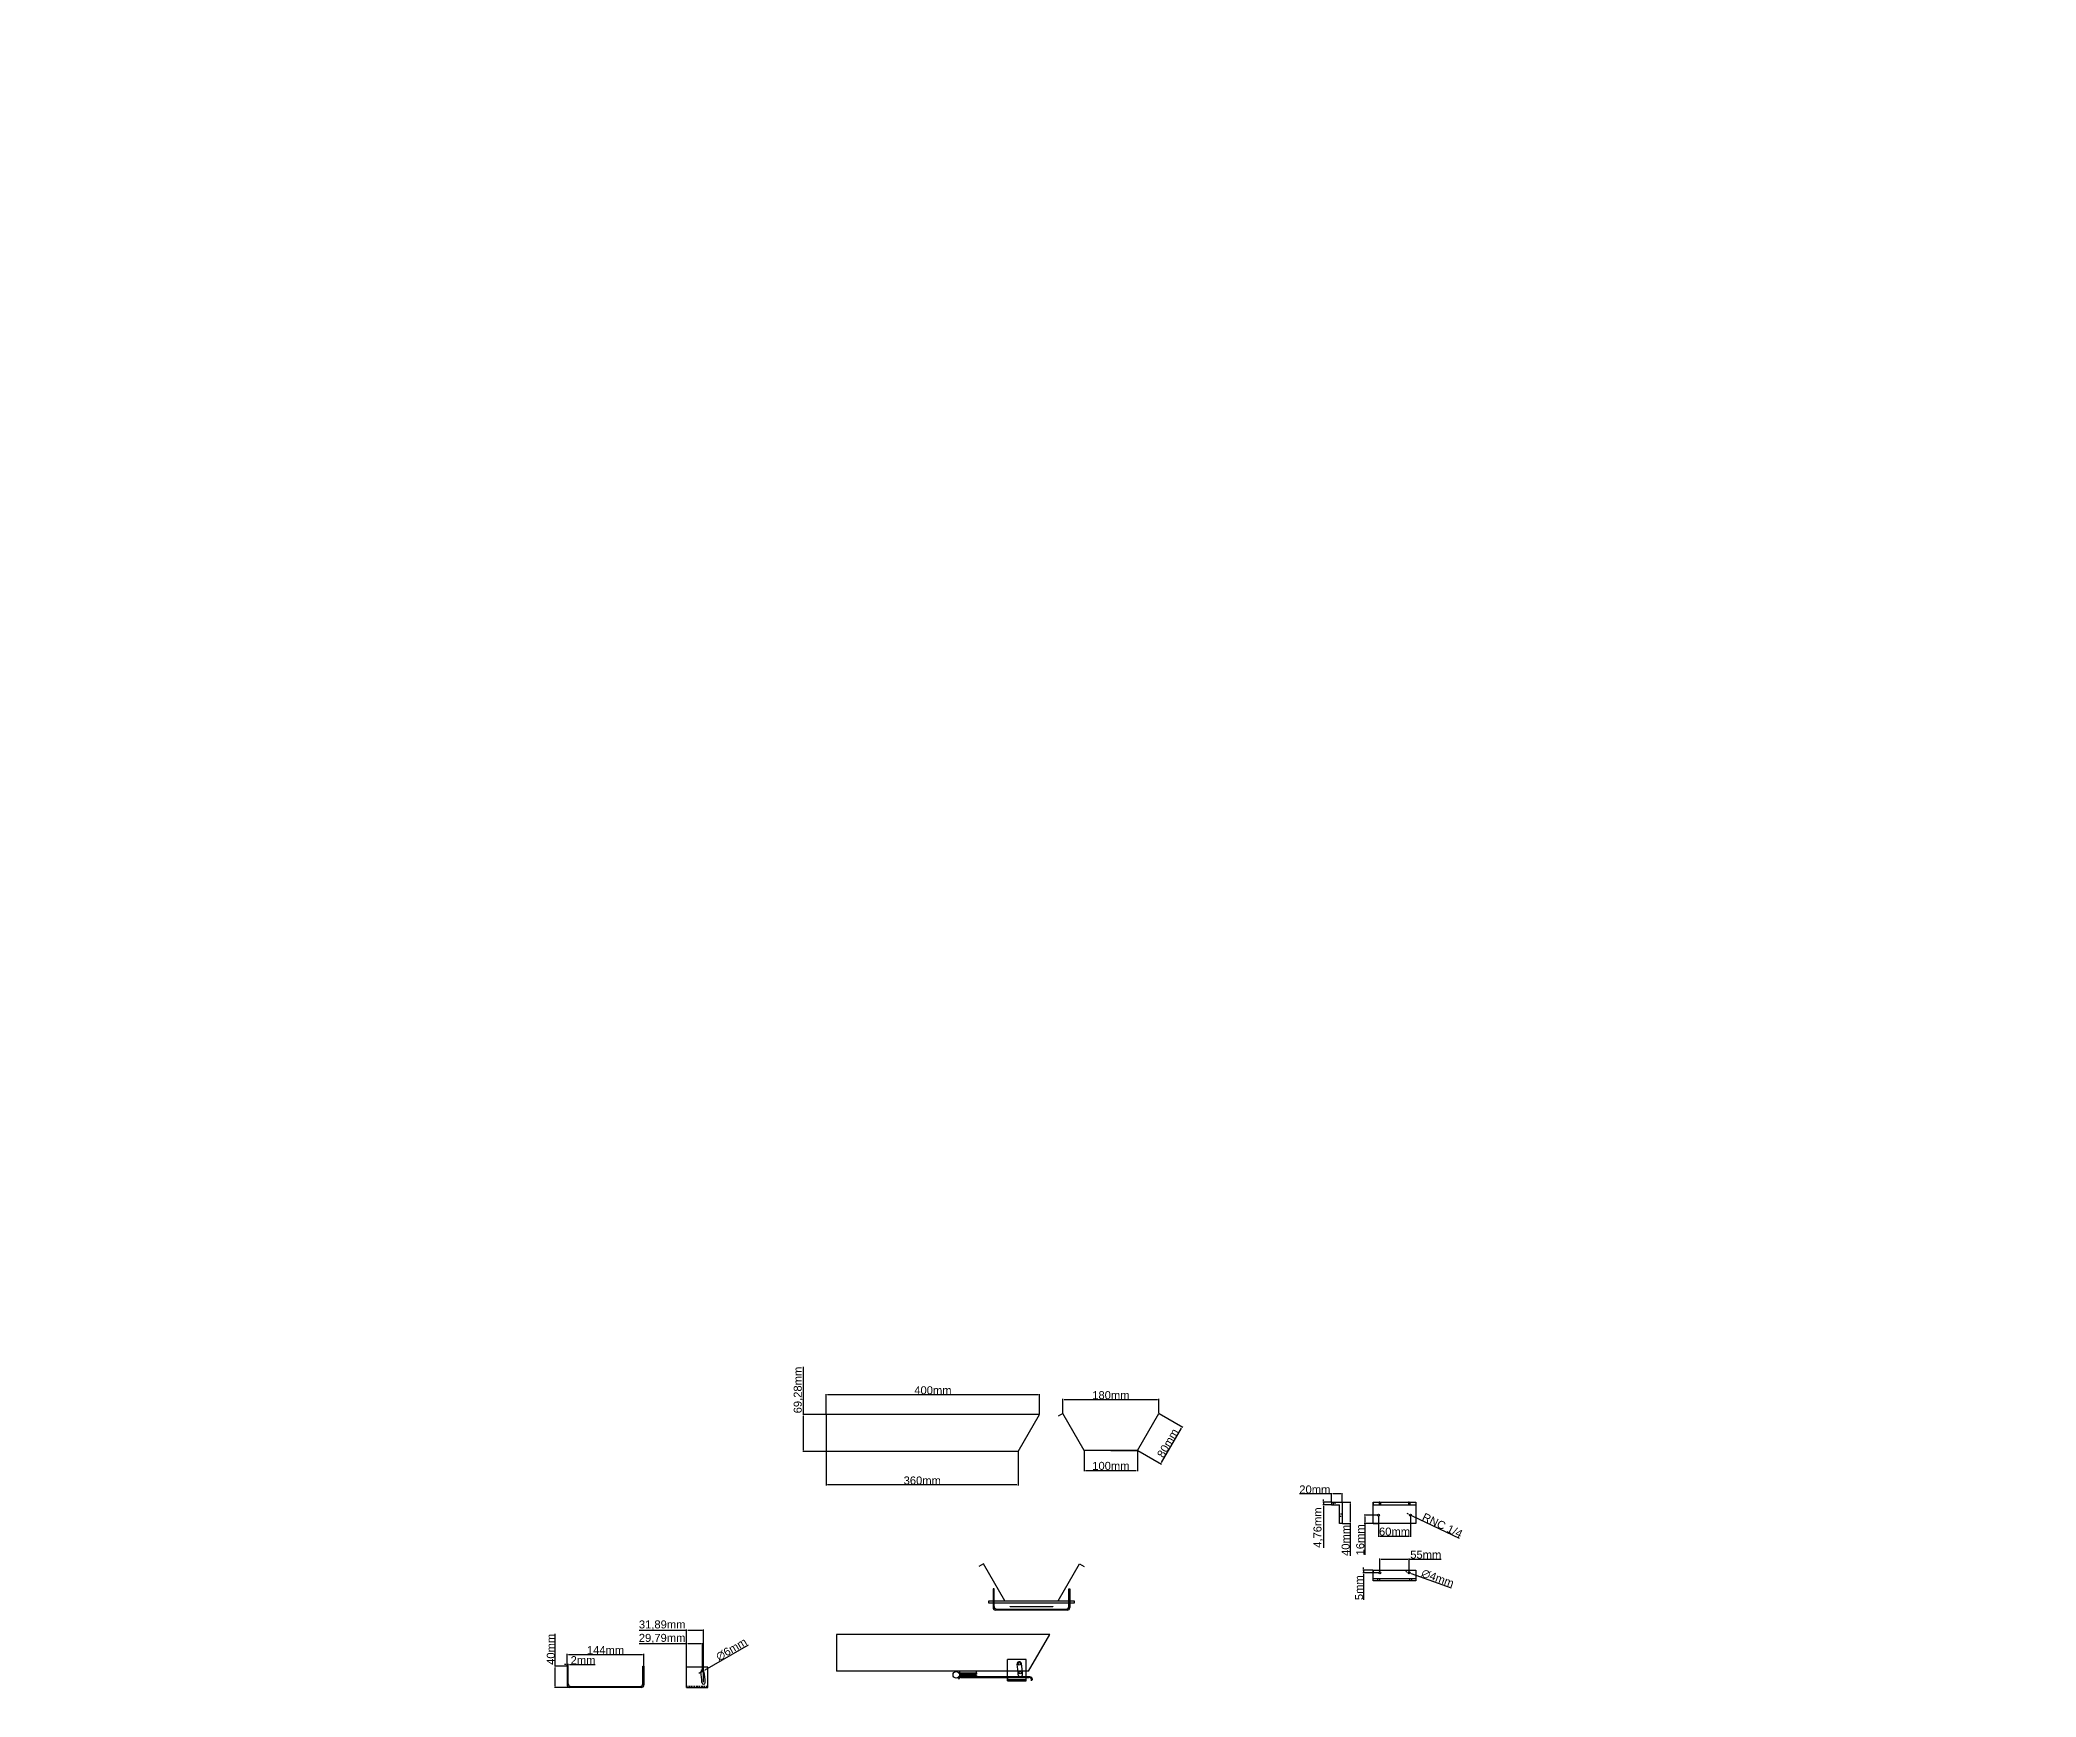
# Model space of a CAD drawing. Header units: centimetres. Extents: x -10816 to 16897, y 31630 to 109107.
# Drawn here: x 9413 to 13155, y 58139 to 61245 of the extents above; entities that cross this region are included whole.
import ezdxf

# ---------------------------------------------------------------- set-up
doc = ezdxf.new("R2010")
doc.units = ezdxf.units.CM
doc.header["$LTSCALE"] = 0.5
doc.linetypes.add('DASHED2', pattern=[9.525, 6.35, -3.175])
doc.styles.get("Standard").update_dxf_attribs({"font": 'arial.ttf'})
doc.dimstyles.new('ISO-25', dxfattribs={"dimtxt": 15, "dimasz": 2.5, "dimexe": 1.25, "dimexo": 0.625, "dimtad": 1, "dimtxsty": 'Standard', "dimcen": 2.5, "dimclrd": 1, "dimclre": 1, "dimadec": 0, "dimazin": 0, "dimtfac": 1, "dimtmove": 0, "dimatfit": 3, "dimfxl": 1, "dimarcsym": 0})

# ---------------------------------------------------------------- blocks, each defined once
blk = doc.blocks.new('*D342')
at = {"color": 1, "lineweight": -2, "transparency": 16777216}
for p, q in [((11371.1, 58600.8), (11371.1, 58562.6)), ((11471.1, 58600.8), (11471.1, 58562.6)), ((11373.6, 58563.9), (11468.6, 58563.9))]:
    blk.add_line(p, q, dxfattribs=at)
at = {"color": 1, "transparency": 16777216}
for points in [[(11373.6, 58564.3), (11373.6, 58563.5), (11371.1, 58563.9)], [(11468.6, 58564.3), (11468.6, 58563.5), (11471.1, 58563.9)]]:
    blk.add_solid(points, dxfattribs=at)
at = {"layer": 'Defpoints', "color": 0, "transparency": 16777216}
for p in [(11371.1, 58601.4), (11471.1, 58601.4), (11471.1, 58563.9)]:
    blk.add_point(p, dxfattribs=at)
at = {"color": 0, "transparency": 16777216, "insert": (11421.1, 58572.2), "char_height": 15, "attachment_point": 5}
blk.add_mtext('100mm', dxfattribs=at)
blk = doc.blocks.new('*D343')
at = {"color": 1, "lineweight": -2, "transparency": 16777216}
for p, q in [((11331.1, 58671.3), (11331.1, 58697.7)), ((11333.6, 58696.4), (11508.6, 58696.4)), ((11511.1, 58671.3), (11511.1, 58697.7))]:
    blk.add_line(p, q, dxfattribs=at)
at = {"color": 1, "transparency": 16777216}
for points in [[(11333.6, 58696.9), (11333.6, 58696), (11331.1, 58696.4)], [(11508.6, 58696.9), (11508.6, 58696), (11511.1, 58696.4)]]:
    blk.add_solid(points, dxfattribs=at)
at = {"layer": 'Defpoints', "color": 0, "transparency": 16777216}
for p in [(11511.1, 58696.4), (11331.1, 58670.7), (11511.1, 58670.7)]:
    blk.add_point(p, dxfattribs=at)
at = {"color": 0, "transparency": 16777216, "insert": (11421.1, 58704.7), "char_height": 15, "attachment_point": 5}
blk.add_mtext('180mm', dxfattribs=at)
blk = doc.blocks.new('*D344')
at = {"color": 1, "lineweight": -2, "transparency": 16777216}
for p, q in [((10887.5, 58598.8), (10887.5, 58535.2)), ((11247.5, 58598.8), (11247.5, 58535.2)), ((11245, 58536.5), (10890, 58536.5))]:
    blk.add_line(p, q, dxfattribs=at)
at = {"color": 1, "transparency": 16777216}
for points in [[(10890, 58536.9), (10890, 58536), (10887.5, 58536.5)], [(11245, 58536.9), (11245, 58536), (11247.5, 58536.5)]]:
    blk.add_solid(points, dxfattribs=at)
at = {"layer": 'Defpoints', "color": 0, "transparency": 16777216}
for p in [(10887.5, 58599.4), (11247.5, 58599.4), (10887.5, 58536.5)]:
    blk.add_point(p, dxfattribs=at)
at = {"color": 0, "transparency": 16777216, "insert": (11067.5, 58544.8), "char_height": 15, "attachment_point": 5}
blk.add_mtext('360mm', dxfattribs=at)
blk = doc.blocks.new('*D345')
at = {"color": 1, "lineweight": -2, "transparency": 16777216}
for p, q in [((10887.5, 58669.3), (10887.5, 58706.9)), ((11285, 58705.6), (10890, 58705.6)), ((11287.5, 58669.3), (11287.5, 58706.9))]:
    blk.add_line(p, q, dxfattribs=at)
at = {"color": 1, "transparency": 16777216}
for points in [[(10890, 58706), (10890, 58705.2), (10887.5, 58705.6)], [(11285, 58706), (11285, 58705.2), (11287.5, 58705.6)]]:
    blk.add_solid(points, dxfattribs=at)
at = {"layer": 'Defpoints', "color": 0, "transparency": 16777216}
for p in [(10887.5, 58705.6), (10887.5, 58668.7), (11287.5, 58668.7)]:
    blk.add_point(p, dxfattribs=at)
at = {"color": 0, "transparency": 16777216, "insert": (11087.5, 58713.9), "char_height": 15, "attachment_point": 5}
blk.add_mtext('400mm', dxfattribs=at)
blk = doc.blocks.new('*D346')
at = {"color": 1, "lineweight": -2, "transparency": 16777216}
for p, q in [((11511.7, 58670.4), (11556.1, 58644.7)), ((11516.2, 58578.3), (11553.7, 58643.2)), ((11471.7, 58601.1), (11516.1, 58575.5))]:
    blk.add_line(p, q, dxfattribs=at)
at = {"color": 1, "transparency": 16777216}
for points in [[(11553.4, 58643.4), (11554.1, 58643), (11555, 58645.4)], [(11515.9, 58578.5), (11516.6, 58578), (11515, 58576.1)]]:
    blk.add_solid(points, dxfattribs=at)
at = {"layer": 'Defpoints', "color": 0, "transparency": 16777216}
for p in [(11511.1, 58670.7), (11555, 58645.4), (11471.1, 58601.4)]:
    blk.add_point(p, dxfattribs=at)
at = {"color": 0, "transparency": 16777216, "insert": (11527.8, 58614.9), "char_height": 15, "attachment_point": 5, "rotation": 60}
blk.add_mtext('80mm', dxfattribs=at)
blk = doc.blocks.new('*D347')
at = {"color": 1, "lineweight": -2, "transparency": 16777216}
for p, q in [((11834.6, 58519.7), (11774.6, 58519.7)), ((11834.6, 58504.6), (11834.6, 58520.9)), ((11852.1, 58519.7), (11837.1, 58519.7)), ((11854.6, 58504.6), (11854.6, 58520.9))]:
    blk.add_line(p, q, dxfattribs=at)
at = {"color": 1, "transparency": 16777216}
for points in [[(11837.1, 58520.1), (11837.1, 58519.3), (11834.6, 58519.7)], [(11852.1, 58520.1), (11852.1, 58519.3), (11854.6, 58519.7)]]:
    blk.add_solid(points, dxfattribs=at)
at = {"layer": 'Defpoints', "color": 0, "transparency": 16777216}
for p in [(11834.6, 58519.7), (11834.6, 58504), (11854.6, 58504)]:
    blk.add_point(p, dxfattribs=at)
at = {"color": 0, "transparency": 16777216, "insert": (11803.4, 58528), "char_height": 15, "attachment_point": 5}
blk.add_mtext('20mm', dxfattribs=at)
blk = doc.blocks.new('*D348')
at = {"color": 1, "lineweight": -2, "transparency": 16777216}
for p, q in [((11855.2, 58504), (11870.7, 58504)), ((11869.5, 58501.5), (11869.5, 58466.5)), ((11855.2, 58464), (11870.7, 58464)), ((11869.5, 58464), (11869.5, 58403.7))]:
    blk.add_line(p, q, dxfattribs=at)
at = {"color": 1, "transparency": 16777216}
for points in [[(11869.1, 58501.5), (11869.9, 58501.5), (11869.5, 58504)], [(11869.1, 58466.5), (11869.9, 58466.5), (11869.5, 58464)]]:
    blk.add_solid(points, dxfattribs=at)
at = {"layer": 'Defpoints', "color": 0, "transparency": 16777216}
for p in [(11854.6, 58504), (11854.6, 58464), (11869.5, 58464)]:
    blk.add_point(p, dxfattribs=at)
at = {"color": 0, "transparency": 16777216, "insert": (11861.2, 58432.6), "char_height": 15, "attachment_point": 5, "rotation": 90}
blk.add_mtext('40mm', dxfattribs=at)
blk = doc.blocks.new('*D349')
at = {"color": 1, "lineweight": -2, "transparency": 16777216}
for p, q in [((11834, 58504), (11818.2, 58504)), ((11834, 58499.3), (11818.2, 58499.3)), ((11819.5, 58506.5), (11819.5, 58509)), ((11819.5, 58504), (11819.5, 58499.3)), ((11819.5, 58496.8), (11819.5, 58418.9))]:
    blk.add_line(p, q, dxfattribs=at)
at = {"color": 1, "transparency": 16777216}
for points in [[(11819, 58506.5), (11819.9, 58506.5), (11819.5, 58504)], [(11819, 58496.8), (11819.9, 58496.8), (11819.5, 58499.3)]]:
    blk.add_solid(points, dxfattribs=at)
at = {"layer": 'Defpoints', "color": 0, "transparency": 16777216}
for p in [(11819.5, 58499.3), (11834.6, 58504), (11834.6, 58499.3)]:
    blk.add_point(p, dxfattribs=at)
at = {"color": 0, "transparency": 16777216, "insert": (11809.8, 58456.6), "char_height": 15, "attachment_point": 5, "rotation": 90}
blk.add_mtext('4,76mm', dxfattribs=at)
blk = doc.blocks.new('*D350')
at = {"color": 1, "lineweight": -2, "transparency": 16777216}
for p, q in [((11922.8, 58479.4), (11922.8, 58439.5)), ((11982.8, 58479.4), (11982.8, 58439.5)), ((11925.3, 58440.7), (11980.3, 58440.7))]:
    blk.add_line(p, q, dxfattribs=at)
at = {"color": 1, "transparency": 16777216}
for points in [[(11925.3, 58441.2), (11925.3, 58440.3), (11922.8, 58440.7)], [(11980.3, 58441.2), (11980.3, 58440.3), (11982.8, 58440.7)]]:
    blk.add_solid(points, dxfattribs=at)
at = {"layer": 'Defpoints', "color": 0, "transparency": 16777216}
for p in [(11922.8, 58480), (11982.8, 58480), (11982.8, 58440.7)]:
    blk.add_point(p, dxfattribs=at)
at = {"color": 0, "transparency": 16777216, "insert": (11952.8, 58449), "char_height": 15, "attachment_point": 5}
blk.add_mtext('60mm', dxfattribs=at)
blk = doc.blocks.new('*D309')
at = {"color": 1, "lineweight": -2, "transparency": 16777216}
for p, q in [((11978.7, 58482), (11976.5, 58483)), ((11981, 58480.9), (11984.6, 58479.2)), ((12074.6, 58436.1), (11986.8, 58478.1))]:
    blk.add_line(p, q, dxfattribs=at)
at = {"color": 1, "transparency": 16777216}
for points in [[(11978.9, 58482.3), (11978.5, 58481.6), (11981, 58480.9)], [(11987, 58478.4), (11986.6, 58477.7), (11984.6, 58479.2)]]:
    blk.add_solid(points, dxfattribs=at)
at = {"layer": 'Defpoints', "color": 0, "transparency": 16777216}
for p in [(11981, 58480.9), (11984.6, 58479.2)]:
    blk.add_point(p, dxfattribs=at)
at = {"color": 0, "transparency": 16777216, "insert": (12042.6, 58460.7), "char_height": 15, "attachment_point": 5, "rotation": 334.4651}
blk.add_mtext('RNC 1/4', dxfattribs=at)
blk = doc.blocks.new('*D310')
at = {"color": 1, "lineweight": -2, "transparency": 16777216}
for p, q in [((11922.1, 58480), (11895.6, 58480)), ((11912.1, 58464), (11895.6, 58464)), ((11896.9, 58477.5), (11896.9, 58466.5)), ((11896.9, 58464), (11896.9, 58405.7))]:
    blk.add_line(p, q, dxfattribs=at)
at = {"color": 1, "transparency": 16777216}
for points in [[(11896.5, 58477.5), (11897.3, 58477.5), (11896.9, 58480)], [(11896.5, 58466.5), (11897.3, 58466.5), (11896.9, 58464)]]:
    blk.add_solid(points, dxfattribs=at)
at = {"layer": 'Defpoints', "color": 0, "transparency": 16777216}
for p in [(11896.9, 58464), (11912.8, 58464), (11922.8, 58480)]:
    blk.add_point(p, dxfattribs=at)
at = {"color": 0, "transparency": 16777216, "insert": (11888.6, 58433.6), "char_height": 15, "attachment_point": 5, "rotation": 90}
blk.add_mtext('16mm', dxfattribs=at)
blk = doc.blocks.new('*D311')
at = {"color": 1, "lineweight": -2, "transparency": 16777216}
for p, q in [((11925.3, 58372.3), (11925.3, 58398.8)), ((11927.8, 58397.6), (11977.8, 58397.6)), ((11980.3, 58372.3), (11980.3, 58398.8)), ((11980.3, 58397.6), (12040, 58397.6))]:
    blk.add_line(p, q, dxfattribs=at)
at = {"color": 1, "transparency": 16777216}
for points in [[(11927.8, 58398), (11927.8, 58397.1), (11925.3, 58397.6)], [(11977.8, 58398), (11977.8, 58397.1), (11980.3, 58397.6)]]:
    blk.add_solid(points, dxfattribs=at)
at = {"layer": 'Defpoints', "color": 0, "transparency": 16777216}
for p in [(11980.3, 58397.6), (11925.3, 58371.7), (11980.3, 58371.7)]:
    blk.add_point(p, dxfattribs=at)
at = {"color": 0, "transparency": 16777216, "insert": (12011.4, 58405.8), "char_height": 15, "attachment_point": 5}
blk.add_mtext('55mm', dxfattribs=at)
blk = doc.blocks.new('*D312')
at = {"color": 1, "lineweight": -2, "transparency": 16777216}
for p, q in [((11912.1, 58376.7), (11893.4, 58376.7)), ((11894.7, 58379.2), (11894.7, 58381.7)), ((11894.7, 58376.7), (11894.7, 58371.7)), ((11924.6, 58371.7), (11893.4, 58371.7)), ((11894.7, 58369.2), (11894.7, 58321.1))]:
    blk.add_line(p, q, dxfattribs=at)
at = {"color": 1, "transparency": 16777216}
for points in [[(11894.2, 58379.2), (11895.1, 58379.2), (11894.7, 58376.7)], [(11894.2, 58369.2), (11895.1, 58369.2), (11894.7, 58371.7)]]:
    blk.add_solid(points, dxfattribs=at)
at = {"layer": 'Defpoints', "color": 0, "transparency": 16777216}
for p in [(11912.8, 58376.7), (11894.7, 58371.7), (11925.3, 58371.7)]:
    blk.add_point(p, dxfattribs=at)
at = {"color": 0, "transparency": 16777216, "insert": (11886.4, 58343.9), "char_height": 15, "attachment_point": 5, "rotation": 90}
blk.add_mtext('5mm', dxfattribs=at)
blk = doc.blocks.new('*D313')
at = {"color": 1, "lineweight": -2, "transparency": 16777216}
for p, q in [((11976, 58373.2), (11973.7, 58374.1)), ((11978.4, 58372.4), (11982.1, 58371)), ((12059.9, 58343), (11984.5, 58370.2))]:
    blk.add_line(p, q, dxfattribs=at)
at = {"color": 1, "transparency": 16777216}
for points in [[(11976.2, 58373.6), (11975.9, 58372.8), (11978.4, 58372.4)], [(11984.6, 58370.6), (11984.4, 58369.8), (11982.1, 58371)]]:
    blk.add_solid(points, dxfattribs=at)
at = {"layer": 'Defpoints', "color": 0, "transparency": 16777216}
for p in [(11978.4, 58372.4), (11982.1, 58371)]:
    blk.add_point(p, dxfattribs=at)
at = {"color": 0, "transparency": 16777216, "insert": (12033.7, 58361.7), "char_height": 15, "attachment_point": 5, "rotation": 340.1609}
blk.add_mtext('∅4mm', dxfattribs=at)
blk = doc.blocks.new('*D361')
at = {"color": 1, "lineweight": -2, "transparency": 16777216}
for p, q in [((10845, 58668.7), (10845, 58757.6)), ((10886.9, 58668.7), (10843.8, 58668.7)), ((10845, 58601.9), (10845, 58666.2)), ((10886.9, 58599.4), (10843.8, 58599.4))]:
    blk.add_line(p, q, dxfattribs=at)
at = {"color": 1, "transparency": 16777216}
for points in [[(10844.6, 58666.2), (10845.4, 58666.2), (10845, 58668.7)], [(10844.6, 58601.9), (10845.4, 58601.9), (10845, 58599.4)]]:
    blk.add_solid(points, dxfattribs=at)
at = {"layer": 'Defpoints', "color": 0, "transparency": 16777216}
for p in [(10845, 58668.7), (10887.5, 58668.7), (10887.5, 58599.4)]:
    blk.add_point(p, dxfattribs=at)
at = {"color": 0, "transparency": 16777216, "insert": (10835.4, 58714.4), "char_height": 15, "attachment_point": 5, "rotation": 90}
blk.add_mtext('69,28mm', dxfattribs=at)
blk = doc.blocks.new('*D363')
at = {"color": 1, "lineweight": -2, "transparency": 16777216}
for p, q in [((10401.7, 58197.6), (10401.7, 58220.1)), ((10404.2, 58218.9), (10543.2, 58218.9)), ((10545.7, 58197.6), (10545.7, 58220.1))]:
    blk.add_line(p, q, dxfattribs=at)
at = {"color": 1, "transparency": 16777216}
for points in [[(10404.2, 58219.3), (10404.2, 58218.5), (10401.7, 58218.9)], [(10543.2, 58219.3), (10543.2, 58218.5), (10545.7, 58218.9)]]:
    blk.add_solid(points, dxfattribs=at)
at = {"layer": 'Defpoints', "color": 0, "transparency": 16777216}
for p in [(10401.7, 58197), (10545.7, 58218.9), (10545.7, 58197)]:
    blk.add_point(p, dxfattribs=at)
at = {"color": 0, "transparency": 16777216, "insert": (10473.7, 58227), "char_height": 15, "attachment_point": 5}
blk.add_mtext('144mm', dxfattribs=at)
blk = doc.blocks.new('*D364')
at = {"color": 1, "lineweight": -2, "transparency": 16777216}
for p, q in [((10379.5, 58197), (10379.5, 58257.3)), ((10401.1, 58197), (10378.2, 58197)), ((10379.5, 58159.5), (10379.5, 58194.5)), ((10406.1, 58157), (10378.2, 58157))]:
    blk.add_line(p, q, dxfattribs=at)
at = {"color": 1, "transparency": 16777216}
for points in [[(10379.1, 58194.5), (10379.9, 58194.5), (10379.5, 58197)], [(10379.1, 58159.5), (10379.9, 58159.5), (10379.5, 58157)]]:
    blk.add_solid(points, dxfattribs=at)
at = {"layer": 'Defpoints', "color": 0, "transparency": 16777216}
for p in [(10379.5, 58197), (10401.7, 58197), (10406.7, 58157)]:
    blk.add_point(p, dxfattribs=at)
at = {"color": 0, "transparency": 16777216, "insert": (10371.2, 58228.4), "char_height": 15, "attachment_point": 5, "rotation": 90}
blk.add_mtext('40mm', dxfattribs=at)
blk = doc.blocks.new('*D365')
at = {"color": 1, "lineweight": -2, "transparency": 16777216}
for p, q in [((10399.2, 58199.9), (10396.7, 58199.9)), ((10401.7, 58197.6), (10401.7, 58201.2)), ((10401.7, 58199.9), (10403.7, 58199.9)), ((10403.7, 58197.6), (10403.7, 58201.2)), ((10406.2, 58199.9), (10454.6, 58199.9))]:
    blk.add_line(p, q, dxfattribs=at)
at = {"color": 1, "transparency": 16777216}
for points in [[(10399.2, 58200.3), (10399.2, 58199.5), (10401.7, 58199.9)], [(10406.2, 58200.3), (10406.2, 58199.5), (10403.7, 58199.9)]]:
    blk.add_solid(points, dxfattribs=at)
at = {"layer": 'Defpoints', "color": 0, "transparency": 16777216}
for p in [(10401.7, 58197), (10403.7, 58199.9), (10403.7, 58197)]:
    blk.add_point(p, dxfattribs=at)
at = {"color": 0, "transparency": 16777216, "insert": (10431.6, 58208.1), "char_height": 15, "attachment_point": 5}
blk.add_mtext('2mm', dxfattribs=at)
blk = doc.blocks.new('*D366')
at = {"color": 1, "lineweight": -2, "transparency": 16777216}
for p, q in [((10625.6, 58238.9), (10536.5, 58238.9)), ((10625.6, 58195.6), (10625.6, 58240.1)), ((10652.9, 58238.9), (10628.1, 58238.9)), ((10655.4, 58187.5), (10655.4, 58240.1))]:
    blk.add_line(p, q, dxfattribs=at)
at = {"color": 1, "transparency": 16777216}
for points in [[(10628.1, 58239.3), (10628.1, 58238.5), (10625.6, 58238.9)], [(10652.9, 58239.3), (10652.9, 58238.5), (10655.4, 58238.9)]]:
    blk.add_solid(points, dxfattribs=at)
at = {"layer": 'Defpoints', "color": 0, "transparency": 16777216}
for p in [(10625.6, 58238.9), (10625.6, 58195), (10655.4, 58186.9)]:
    blk.add_point(p, dxfattribs=at)
at = {"color": 0, "transparency": 16777216, "insert": (10579.8, 58248.5), "char_height": 15, "attachment_point": 5}
blk.add_mtext('29,79mm', dxfattribs=at)
blk = doc.blocks.new('*D367')
at = {"color": 1, "lineweight": -2, "transparency": 16777216}
for p, q in [((10625.6, 58264), (10536.7, 58264)), ((10625.6, 58195.6), (10625.6, 58265.3)), ((10655, 58264), (10628.1, 58264)), ((10657.5, 58166.7), (10657.5, 58265.3))]:
    blk.add_line(p, q, dxfattribs=at)
at = {"color": 1, "transparency": 16777216}
for points in [[(10628.1, 58264.5), (10628.1, 58263.6), (10625.6, 58264)], [(10655, 58264.5), (10655, 58263.6), (10657.5, 58264)]]:
    blk.add_solid(points, dxfattribs=at)
at = {"layer": 'Defpoints', "color": 0, "transparency": 16777216}
for p in [(10625.6, 58264), (10625.6, 58195), (10657.5, 58166)]:
    blk.add_point(p, dxfattribs=at)
at = {"color": 0, "transparency": 16777216, "insert": (10579.9, 58273.7), "char_height": 15, "attachment_point": 5}
blk.add_mtext('31,89mm', dxfattribs=at)
blk = doc.blocks.new('*D368')
at = {"color": 1, "lineweight": -2, "transparency": 16777216}
for p, q in [((10740.9, 58236.4), (10660.2, 58189.6)), ((10652.8, 58185.4), (10658, 58188.4)), ((10650.6, 58184.1), (10648.5, 58182.8))]:
    blk.add_line(p, q, dxfattribs=at)
at = {"color": 1, "transparency": 16777216}
for points in [[(10659.9, 58190), (10660.4, 58189.3), (10658, 58188.4)], [(10650.4, 58184.5), (10650.8, 58183.7), (10652.8, 58185.4)]]:
    blk.add_solid(points, dxfattribs=at)
at = {"layer": 'Defpoints', "color": 0, "transparency": 16777216}
for p in [(10658, 58188.4), (10652.8, 58185.4)]:
    blk.add_point(p, dxfattribs=at)
at = {"color": 0, "transparency": 16777216, "insert": (10709.8, 58228.4), "char_height": 15, "attachment_point": 5, "rotation": 30.0757}
blk.add_mtext('∅6mm', dxfattribs=at)
blk = doc.blocks.new('*D423')
at = {"color": 1, "lineweight": -2, "transparency": 16777216}
for p, q in [((576.8, 61225.5), (574.3, 61225.5)), ((579.3, 61218.5), (579.3, 61226.8)), ((579.3, 61225.5), (584, 61225.5)), ((584, 61218.5), (584, 61226.8)), ((586.5, 61225.5), (664.4, 61225.5)), ((16014, 54809.9), (16164.7, 54960.6)), ((16184.8, 54944.1), (16165.6, 54963.3)), ((16030.5, 54789.8), (16011.3, 54809))]:
    blk.add_line(p, q, dxfattribs=at)
at = {"color": 1, "transparency": 16777216}
for points in [[(576.8, 61225.9), (576.8, 61225.1), (579.3, 61225.5)], [(586.5, 61225.9), (586.5, 61225.1), (584, 61225.5)], [(16164.4, 54960.9), (16165, 54960.4), (16166.5, 54962.4)], [(16013.7, 54810.2), (16014.3, 54809.6), (16012.2, 54808.1)]]:
    blk.add_solid(points, dxfattribs=at)
at = {"layer": 'Defpoints', "color": 0, "transparency": 16777216}
for p in [(584, 61225.5), (579.3, 61217.9), (584, 61217.9), (16166.5, 54962.4), (16185.2, 54943.7), (16030.9, 54789.4)]:
    blk.add_point(p, dxfattribs=at)
at = {"color": 0, "transparency": 16777216, "insert": (626.7, 61235.2), "char_height": 15, "attachment_point": 5}
blk.add_mtext('4,76mm', dxfattribs=at)
at = {"color": 0, "transparency": 16777216, "insert": (16083.5, 54891.1), "char_height": 15, "attachment_point": 5, "rotation": 45}
blk.add_mtext('250mm', dxfattribs=at)

msp = doc.modelspace()

# ---------------------------------------------------------------- linework, layer by layer
for p, q in [((11287.543, 58668.671), (10887.543, 58668.671)), ((10887.543, 58668.671), (10887.543, 58599.389)), ((11247.543, 58599.389), (11287.543, 58668.671)), ((11331.146, 58670.684), (11322.486, 58665.684)), ((11371.146, 58601.402), (11331.146, 58670.684)), ((11471.146, 58601.402), (11511.146, 58670.684)), ((11511.146, 58670.684), (11519.806, 58665.684)), ((11471.146, 58601.402), (11371.146, 58601.402)), ((11421.146, 58601.402), (11471.146, 58601.402)), ((11247.543, 58599.389), (10887.543, 58599.389)), ((11834.606, 58504.014), (11854.606, 58504.014)), ((11834.606, 58504.014), (11834.606, 58499.254)), ((11834.606, 58499.254), (11849.846, 58499.254)), ((11834.606, 58499.254), (11838.106, 58499.254)), ((11849.846, 58464.014), (11849.846, 58499.254)), ((11854.606, 58504.014), (11854.606, 58464.014)), ((11912.768, 58464.014), (11912.768, 58504.014)), ((11912.768, 58504.014), (11992.768, 58504.014)), ((11912.768, 58504.014), (11912.768, 58499.254)), ((11912.768, 58499.254), (11992.768, 58499.254)), ((11925.268, 58504.014), (11923.768, 58504.014)), ((11923.768, 58504.014), (11923.768, 58499.254)), ((11925.268, 58504.014), (11926.768, 58504.014)), ((11926.768, 58504.014), (11926.768, 58499.254)), ((11980.268, 58504.014), (11978.768, 58504.014)), ((11978.768, 58504.014), (11978.768, 58499.254)), ((11980.268, 58504.014), (11981.768, 58504.014)), ((11981.768, 58504.014), (11981.768, 58499.254)), ((11992.768, 58504.014), (11992.768, 58464.014)), ((11854.606, 58464.014), (11849.846, 58464.014)), ((11992.768, 58464.014), (11912.768, 58464.014)), ((11912.768, 58464.014), (11922.768, 58464.014)), ((11182.168, 58388.783), (11173.508, 58383.783)), ((11222.168, 58319.501), (11182.168, 58388.783)), ((11322.168, 58319.501), (11362.168, 58388.783)), ((11362.168, 58388.783), (11370.828, 58383.783)), ((11912.768, 58376.702), (11992.768, 58376.702)), ((11912.768, 58356.702), (11912.768, 58376.702)), ((11912.768, 58376.702), (11912.768, 58371.702)), ((11992.768, 58376.702), (11992.768, 58356.702)), ((11202.168, 58341.801), (11200.168, 58341.801)), ((11200.168, 58341.801), (11200.168, 58306.801)), ((11202.168, 58308.801), (11202.168, 58341.801)), ((11342.168, 58308.801), (11342.168, 58341.801)), ((11342.168, 58341.801), (11344.168, 58341.801)), ((11344.168, 58341.801), (11344.168, 58306.801)), ((11912.768, 58356.702), (11912.768, 58361.462)), ((11912.768, 58361.462), (11992.768, 58361.462)), ((11912.768, 58361.462), (11920.768, 58361.462)), ((11992.768, 58356.702), (11912.768, 58356.702)), ((11192.168, 58314.741), (11192.168, 58319.501)), ((11192.168, 58319.501), (11272.168, 58319.501)), ((11352.168, 58314.741), (11192.168, 58314.741)), ((11339.168, 58301.801), (11205.168, 58301.801)), ((11207.168, 58303.801), (11337.168, 58303.801)), ((11232.168, 58307.801), (11232.168, 58309.001)), ((11232.168, 58309.001), (11272.168, 58309.001)), ((11312.168, 58307.801), (11232.168, 58307.801)), ((11272.168, 58319.501), (11352.168, 58319.501)), ((11272.168, 58309.001), (11312.168, 58309.001)), ((11312.168, 58309.001), (11312.168, 58307.801)), ((11352.168, 58319.501), (11352.168, 58314.741)), ((11306.623, 58256.499), (10906.623, 58256.499)), ((10906.623, 58256.499), (10906.623, 58187.217)), ((11266.623, 58187.217), (11306.623, 58256.499)), ((10403.71, 58196.953), (10401.71, 58196.953)), ((10401.71, 58196.953), (10401.71, 58161.953)), ((10403.71, 58163.953), (10403.71, 58196.953)), ((10543.71, 58163.953), (10543.71, 58196.953)), ((10543.71, 58196.953), (10545.71, 58196.953)), ((10545.71, 58196.953), (10545.71, 58161.953)), ((10625.603, 58156.953), (10625.603, 58194.953)), ((10665.603, 58194.953), (10625.603, 58194.953)), ((10665.603, 58156.953), (10665.603, 58194.953)), ((11227.526, 58169.517), (11227.526, 58209.517)), ((11262.526, 58209.517), (11227.526, 58209.517)), ((11262.526, 58169.517), (11262.526, 58209.517)), ((10540.71, 58156.953), (10406.71, 58156.953)), ((10408.71, 58158.953), (10538.71, 58158.953)), ((10625.603, 58158.953), (10625.603, 58156.953)), ((10625.603, 58156.953), (10665.603, 58156.953)), ((11266.623, 58187.217), (10906.623, 58187.217)), ((11136.163, 58184.217), (11169.438, 58184.217)), ((11139.431, 58176.717), (11136.163, 58176.717)), ((11169.438, 58176.717), (11136.163, 58176.717)), ((11169.438, 58181.717), (11137.31, 58181.717)), ((11169.438, 58179.217), (11137.31, 58179.217)), ((11169.438, 58187.217), (11137.438, 58187.217)), ((11137.438, 58187.217), (11137.438, 58184.217)), ((11154.431, 58181.717), (11138.431, 58181.717)), ((11269.078, 58176.717), (11139.431, 58176.717)), ((11154.431, 58176.717), (11139.431, 58176.717)), ((11140.279, 58175.517), (11267.526, 58175.517)), ((11169.438, 58184.217), (11169.438, 58187.217)), ((11169.438, 58184.217), (11169.438, 58181.717)), ((11169.438, 58179.217), (11169.438, 58176.717)), ((11227.526, 58176.717), (11227.526, 58175.517)), ((11227.526, 58175.517), (11227.526, 58171.517)), ((11262.526, 58171.517), (11227.526, 58171.517)), ((11227.526, 58171.517), (11227.526, 58169.517)), ((11227.526, 58169.517), (11262.526, 58169.517))]:
    msp.add_line(p, q)
at = {"linetype": 'DASHED2'}
for p, q in [((11838.106, 58499.254), (11838.106, 58504.014)), ((11838.106, 58499.254), (11841.106, 58499.254)), ((11841.106, 58504.014), (11841.106, 58499.254)), ((11854.606, 58482.014), (11849.846, 58482.014)), ((11849.846, 58478.014), (11854.606, 58478.014)), ((11920.768, 58361.462), (11920.768, 58356.702)), ((11924.768, 58361.462), (11924.768, 58356.702)), ((11980.768, 58361.462), (11980.768, 58356.702)), ((11984.768, 58361.462), (11984.768, 58356.702)), ((10665.603, 58158.953), (10625.603, 58158.953))]:
    msp.add_line(p, q, dxfattribs=at)
for centre, radius in [((11922.768, 58480.014), 2), ((11982.768, 58480.014), 2), ((11925.268, 58371.702), 2), ((11980.268, 58371.702), 2), ((11249.465, 58201.305), 2.38), ((11131.288, 58180.467), 6.15), ((11251.21, 58184.805), 2.38)]:
    msp.add_circle(centre, radius)
for centre, radius, start, end in [((11205.168, 58306.801), 5, 180, 270), ((11207.168, 58308.801), 5, 180, 270), ((11337.168, 58308.801), 5, 270, 0), ((11339.168, 58306.801), 5, 270, 0), ((10655.392, 58186.855), 3, 10.773813, 190.773813), ((11249.465, 58201.305), 4, 10, 190), ((11131.288, 58180.467), 116, 0, 10), ((11131.288, 58180.467), 124, 0, 10), ((10406.71, 58161.953), 5, 180, 270), ((10408.71, 58163.953), 5, 180, 270), ((10538.71, 58163.953), 5, 270, 0), ((10540.71, 58161.953), 5, 270, 0), ((10537.508, 58164.423), 117, 0.773813, 10.773813), ((10657.497, 58166.044), 3, 180.773813, 0.773813), ((10537.508, 58164.423), 123, 0.773813, 10.773813), ((11139.431, 58171.717), 5, 90, 165), ((11140.279, 58170.517), 5, 90, 165), ((11251.288, 58180.467), 4, 180, 0), ((11267.526, 58170.517), 5, 345, 90), ((11269.078, 58171.717), 5, 345, 90)]:
    msp.add_arc(centre, radius, start, end)

# ---------------------------------------------------------------- dimensions: what is measured, and where the dimension line sits
for base, p1, p2, picture, middle in [((584.034, 61225.53), (579.274, 61217.911), (584.034, 61217.911), '*D423', (626.699, 61235.169)), ((10887.543, 58705.605), (11287.543, 58668.671), (10887.543, 58668.671), '*D345', (11087.543, 58713.888)), ((11511.146, 58696.443), (11331.146, 58670.684), (11511.146, 58670.684), '*D343', (11421.146, 58704.726)), ((11471.146, 58563.867), (11371.146, 58601.402), (11471.146, 58601.402), '*D342', (11421.146, 58572.151)), ((10887.543, 58536.466), (11247.543, 58599.389), (10887.543, 58599.389), '*D344', (11067.543, 58544.755)), ((11834.606, 58519.695), (11854.606, 58504.014), (11834.606, 58504.014), '*D347', (11803.353, 58527.979)), ((11982.768, 58440.734), (11922.768, 58480.014), (11982.768, 58480.014), '*D350', (11952.768, 58449.017)), ((11980.268, 58397.561), (11925.268, 58371.702), (11980.268, 58371.702), '*D311', (12011.393, 58405.814)), ((10625.603, 58264.035), (10657.497, 58166.044), (10625.603, 58194.953), '*D367', (10579.919, 58273.674)), ((10545.71, 58218.887), (10401.71, 58196.953), (10545.71, 58196.953), '*D363', (10473.71, 58227.043)), ((10625.603, 58238.882), (10655.392, 58186.855), (10625.603, 58194.953), '*D366', (10579.786, 58248.522)), ((10403.71, 58199.908), (10401.71, 58196.953), (10403.71, 58196.953), '*D365', (10431.635, 58208.064))]:
    dim = msp.add_linear_dim(base=base, p1=p1, p2=p2, dimstyle='ISO-25', override={"dimpost": 'mm'})
    dim.commit()
    dim.dimension.update_dxf_attribs({"geometry": picture, "text_midpoint": middle})
dim = msp.add_aligned_dim(p1=(16030.948, 54789.372), p2=(16185.242, 54943.666), distance=26.517, text='250mm', dimstyle='ISO-25', override={"dimpost": 'mm'})
dim.commit()
dim.dimension.update_dxf_attribs({"geometry": '*D423', "text_midpoint": (16083.487, 54891.127)})
for base, p1, p2, picture, middle in [((10845.022, 58668.671), (10887.543, 58599.389), (10887.543, 58668.671), '*D361', (10835.383, 58714.401)), ((11819.458, 58499.254), (11834.606, 58504.014), (11834.606, 58499.254), '*D349', (11809.819, 58456.589)), ((11869.495, 58464.014), (11854.606, 58504.014), (11854.606, 58464.014), '*D348', (11861.211, 58432.587)), ((11896.895, 58464.014), (11922.768, 58480.014), (11912.768, 58464.014), '*D310', (11888.612, 58433.595)), ((11894.659, 58371.702), (11912.768, 58376.702), (11925.268, 58371.702), '*D312', (11886.406, 58343.904)), ((10379.488, 58196.953), (10406.71, 58156.953), (10401.71, 58196.953), '*D364', (10371.205, 58228.38))]:
    dim = msp.add_linear_dim(base=base, p1=p1, p2=p2, angle=90, dimstyle='ISO-25', override={"dimpost": 'mm'})
    dim.commit()
    dim.dimension.update_dxf_attribs({"geometry": picture, "text_midpoint": middle})
dim = msp.add_aligned_dim(p1=(11471.146, 58601.402), p2=(11511.146, 58670.684), distance=-50.631, dimstyle='ISO-25', override={"dimpost": 'mm'})
dim.commit()
dim.dimension.update_dxf_attribs({"geometry": '*D346', "text_midpoint": (11527.82, 58614.869)})
dim = msp.add_diameter_dim_2p(p1=(11980.964, 58480.876), p2=(11984.573, 58479.152), text='RNC 1/4', dimstyle='ISO-25', override={"dimpost": 'mm'})
dim.commit()
dim.dimension.update_dxf_attribs({"geometry": '*D309', "text_midpoint": (12039.027, 58453.138), "dimtype": 163})
for p1, p2, picture, middle in [((11978.387, 58372.38), (11982.15, 58371.023), '*D313', (12030.732, 58353.495)), ((10652.796, 58185.351), (10657.989, 58188.358), '*D368', (10714.145, 58220.879))]:
    dim = msp.add_diameter_dim_2p(p1=p1, p2=p2, dimstyle='ISO-25', override={"dimpost": 'mm'})
    dim.commit()
    dim.dimension.update_dxf_attribs({"geometry": picture, "text_midpoint": middle, "dimtype": 163})

doc.saveas('drawing.dxf')
